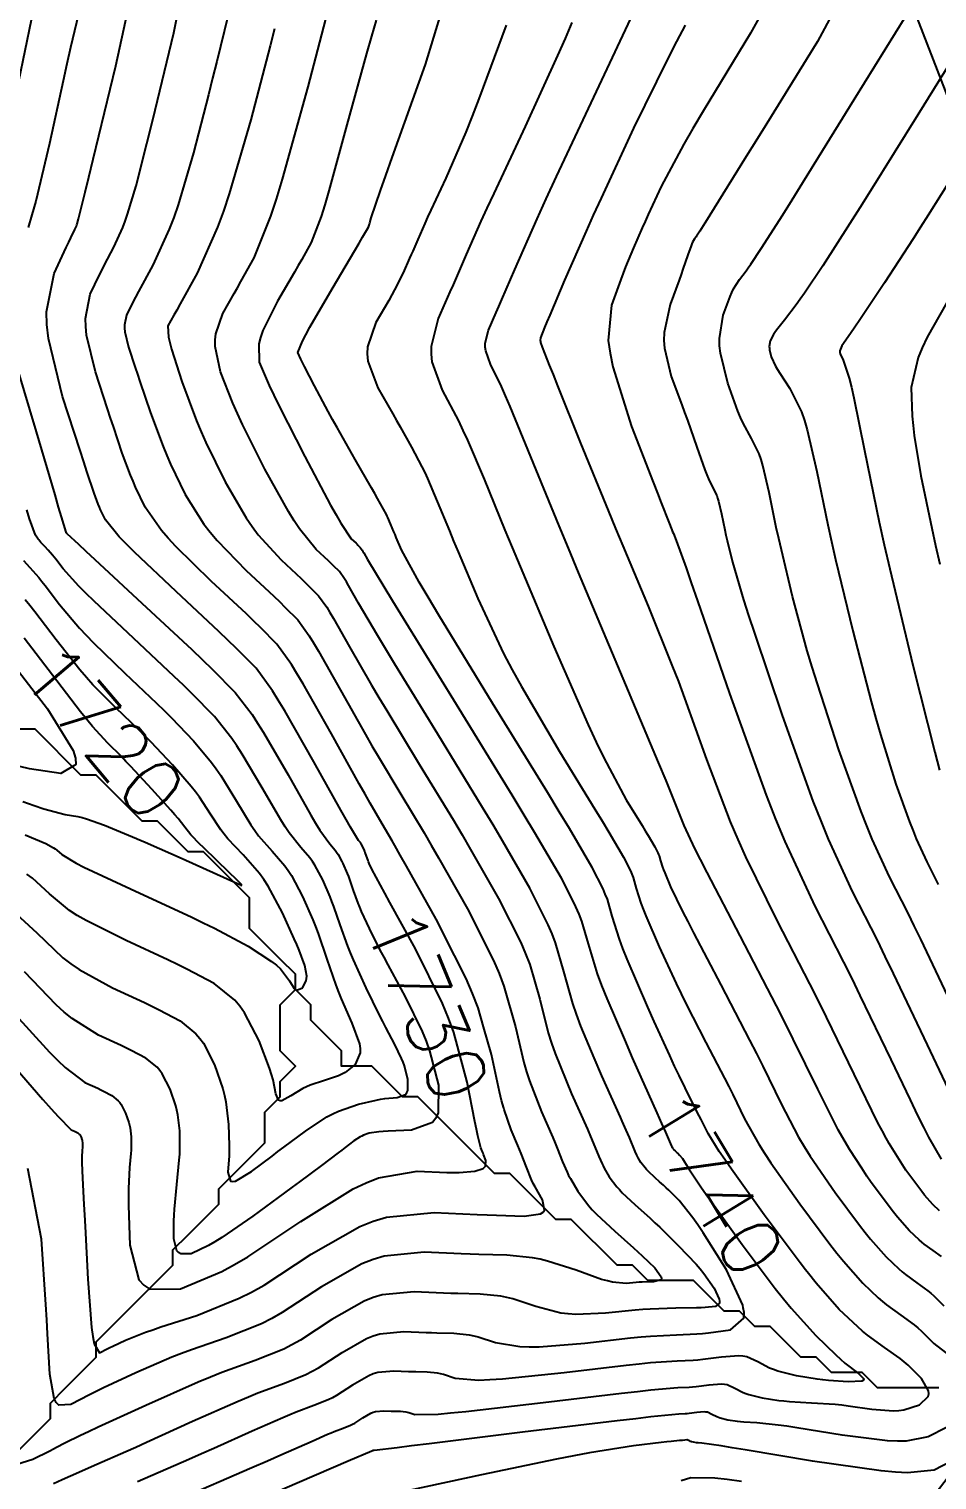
# Model space of a CAD drawing. Header units: metres. Extents: x 837475 to 838479, y 1189012 to 1191015.
# Drawn here: x 838077.5 to 838136.8, y 1190018.1 to 1190112.8 of the extents above; entities that cross this region are included whole.
import ezdxf

# ---------------------------------------------------------------- set-up
doc = ezdxf.new("R2010")
doc.units = ezdxf.units.M
doc.header["$LTSCALE"] = 0.3
for name, color, linetype in [('COTAS 10', 1, 'Continuous'), ('COTAS INT', 252, 'Continuous'), ('DRENAJE', 5, 'Continuous'), ('VIA2', 121, 'Continuous')]:
    doc.layers.add(name, color=color, linetype=linetype)
doc.styles.get("Standard").update_dxf_attribs({"font": 'simplex.shx'})

msp = doc.modelspace()

# ---------------------------------------------------------------- linework, layer by layer
at = {"layer": 'COTAS 10'}
for points in [[(838076.429, 1190048.733), (838078.859, 1190046.053), (838079.402, 1190045.507), (838079.889, 1190045.044), (838081.179, 1190044.079), (838082.011, 1190043.695), (838082.208, 1190043.599), (838082.392, 1190043.508), (838082.936, 1190043.217), (838083.349, 1190042.884), (838083.45, 1190042.766), (838083.544, 1190042.636), (838083.835, 1190042.076), (838084.043, 1190041.453), (838084.086, 1190041.285), (838084.122, 1190041.118), (838084.196, 1190040.529), (838084.199, 1190039.87), (838084.189, 1190039.66), (838084.174, 1190039.437), (838084.084, 1190038.529), (838084.016, 1190037.15), (838084.016, 1190036.63), (838084.023, 1190036.049), (838084.114, 1190033.454), (838084.707, 1190031.202), (838085.031, 1190030.837), (838085.425, 1190030.585), (838087.422, 1190030.61), (838090.116, 1190031.745), (838090.948, 1190032.192), (838091.818, 1190032.697), (838095.274, 1190035.002), (838098.688, 1190037.136), (838099.531, 1190037.533), (838100.331, 1190037.846), (838102.852, 1190038.278), (838104.788, 1190038.208), (838105.22, 1190038.205), (838105.605, 1190038.21), (838106.62, 1190038.286), (838107.168, 1190038.467), (838107.259, 1190038.538), (838107.325, 1190038.618), (838107.343, 1190038.983), (838107.202, 1190039.367), (838107.166, 1190039.459), (838107.132, 1190039.545), (838107.023, 1190039.806), (838106.827, 1190040.598), (838106.738, 1190041.019), (838106.634, 1190041.528), (838106.135, 1190044.094), (838105.255, 1190047.337), (838104.911, 1190048.272), (838104.524, 1190049.223), (838102.764, 1190052.792), (838101.083, 1190055.826), (838100.746, 1190056.441), (838100.464, 1190056.957), (838099.907, 1190058.003), (838099.734, 1190058.38), (838099.694, 1190058.474), (838099.658, 1190058.563), (838099.556, 1190058.846), (838099.472, 1190059.092), (838099.462, 1190059.122), (838099.448, 1190059.157), (838099.422, 1190059.222), (838099.324, 1190059.447), (838099.217, 1190059.646), (838099.186, 1190059.694), (838099.154, 1190059.74), (838099.032, 1190059.879), (838098.508, 1190060.74), (838098.223, 1190061.24), (838097.877, 1190061.854), (838096.119, 1190065.016), (838094.23, 1190068.326), (838093.8, 1190069.033), (838093.411, 1190069.649), (838092.344, 1190071.118), (838091.055, 1190072.418), (838090.526, 1190072.928), (838089.923, 1190073.503), (838087.123, 1190076.119), (838084.416, 1190078.686), (838083.872, 1190079.229), (838083.417, 1190079.7), (838082.512, 1190080.798), (838082.202, 1190081.444), (838082.121, 1190081.631), (838082.043, 1190081.821), (838081.777, 1190082.536), (838081.307, 1190083.952), (838081.1, 1190084.585), (838080.859, 1190085.322), (838079.709, 1190088.851), (838078.794, 1190092.642), (838078.701, 1190093.544), (838078.678, 1190094.382), (838079.175, 1190096.874), (838079.961, 1190098.579), (838080.119, 1190098.92), (838080.252, 1190099.205), (838080.521, 1190099.761), (838080.621, 1190099.979), (838080.648, 1190100.051), (838080.675, 1190100.127), (838080.768, 1190100.442), (838081.195, 1190102.186), (838081.433, 1190103.163), (838081.722, 1190104.354), (838083.195, 1190110.442), (838084.653, 1190117.129)], [(838100.19, 1190113.411), (838099.875, 1190112.364), (838099.55, 1190111.242), (838098.275, 1190106.576), (838097.097, 1190102.267), (838096.832, 1190101.372), (838096.594, 1190100.605), (838095.954, 1190098.912), (838095.331, 1190097.805), (838095.103, 1190097.409), (838094.852, 1190096.974), (838093.743, 1190095.077), (838092.79, 1190093.157), (838092.636, 1190092.708), (838092.531, 1190092.294), (838092.548, 1190091.095), (838093.206, 1190089.561), (838093.504, 1190088.936), (838093.852, 1190088.224), (838095.529, 1190084.93), (838097.214, 1190081.758), (838097.567, 1190081.124), (838097.871, 1190080.595), (838098.559, 1190079.566), (838098.872, 1190079.273), (838098.94, 1190079.209), (838098.999, 1190079.152), (838099.143, 1190079.006), (838099.272, 1190078.824), (838099.322, 1190078.744), (838099.378, 1190078.651), (838099.629, 1190078.209), (838100.693, 1190076.441), (838101.261, 1190075.513), (838101.947, 1190074.394), (838105.413, 1190068.768), (838109.042, 1190062.852), (838109.831, 1190061.55), (838110.526, 1190060.393), (838112.255, 1190057.431), (838113.205, 1190055.547), (838113.409, 1190055.071), (838113.587, 1190054.615), (838114.013, 1190053.132), (838114.611, 1190051.166), (838114.898, 1190050.406), (838115.236, 1190049.553), (838116.384, 1190046.88), (838116.894, 1190045.691), (838118.505, 1190042.085), (838118.814, 1190041.393), (838119.063, 1190040.834), (838119.467, 1190039.923), (838119.487, 1190039.876), (838119.494, 1190039.861), (838119.502, 1190039.847), (838119.535, 1190039.789), (838119.584, 1190039.724), (838119.601, 1190039.705), (838119.621, 1190039.685), (838119.704, 1190039.607), (838119.805, 1190039.515), (838119.836, 1190039.487), (838119.868, 1190039.456), (838119.992, 1190039.335), (838120.17, 1190039.109), (838120.235, 1190039.013), (838120.308, 1190038.903), (838120.632, 1190038.383), (838121.385, 1190037.26), (838121.73, 1190036.77), (838122.133, 1190036.201), (838124.079, 1190033.498), (838126.233, 1190030.633), (838126.768, 1190029.962), (838127.275, 1190029.344), (838128.881, 1190027.553), (838130.18, 1190026.296), (838130.493, 1190026.015), (838130.785, 1190025.762), (838131.673, 1190025.088), (838132.029, 1190024.707), (838131.986, 1190024.638), (838131.883, 1190024.586), (838130.998, 1190024.532), (838129.698, 1190024.625), (838129.332, 1190024.666), (838128.964, 1190024.713), (838127.612, 1190024.936), (838126.395, 1190025.237), (838126.111, 1190025.333), (838125.85, 1190025.434), (838125.101, 1190025.848), (838124.371, 1190026.168), (838124.123, 1190026.212), (838123.855, 1190026.235), (838122.718, 1190026.156), (838121.505, 1190025.988), (838121.189, 1190025.955), (838120.88, 1190025.929), (838119.836, 1190025.884), (838118.1, 1190025.765), (838117.356, 1190025.691), (838116.498, 1190025.6), (838112.446, 1190025.126), (838108.437, 1190024.712), (838107.605, 1190024.659), (838106.895, 1190024.633), (838105.334, 1190024.761), (838104.585, 1190025.006), (838104.386, 1190025.053), (838104.19, 1190025.092), (838103.511, 1190025.159), (838102.779, 1190025.178), (838102.549, 1190025.186), (838102.307, 1190025.196), (838101.337, 1190025.242), (838100.286, 1190025.134), (838099.994, 1190025.047), (838099.701, 1190024.935), (838098.638, 1190024.324), (838097.604, 1190023.648), (838097.329, 1190023.495), (838097.059, 1190023.357), (838096.126, 1190022.981), (838094.961, 1190022.556), (838094.545, 1190022.386), (838094.089, 1190022.194), (838092.102, 1190021.313), (838089.585, 1190020.181), (838088.794, 1190019.83), (838087.961, 1190019.464), (838084.614, 1190018.009)], [(838136.964, 1190035.702), (838136.528, 1190036.114), (838135.985, 1190036.73), (838135.8, 1190036.959), (838135.601, 1190037.214), (838134.757, 1190038.345), (838133.668, 1190040.094), (838133.373, 1190040.631), (838133.314, 1190040.738), (838132.937, 1190041.452), (838131.387, 1190044.609), (838129.585, 1190048.339), (838129.05, 1190049.414), (838128.499, 1190050.507), (838126.378, 1190054.609), (838124.318, 1190058.796), (838123.805, 1190059.943), (838123.318, 1190061.084), (838121.769, 1190065.161), (838120.341, 1190069.154), (838119.93, 1190070.242), (838119.513, 1190071.322), (838117.953, 1190075.161), (838116.303, 1190079.101), (838115.83, 1190080.244), (838115.349, 1190081.411), (838113.555, 1190085.816), (838112.049, 1190089.546), (838111.75, 1190090.287), (838111.502, 1190090.902), (838111.035, 1190092.071), (838110.938, 1190092.376), (838110.924, 1190092.446), (838110.916, 1190092.51), (838110.931, 1190092.691), (838111.203, 1190093.351), (838111.357, 1190093.718), (838111.544, 1190094.163), (838112.502, 1190096.436), (838113.909, 1190099.655), (838114.38, 1190100.698), (838114.886, 1190101.807), (838117.004, 1190106.357), (838119.238, 1190110.919), (838119.816, 1190112.035), (838120.378, 1190113.087)], [(838137.907, 1190103.391), (838136.212, 1190100.683), (838135.722, 1190099.914), (838135.224, 1190099.138), (838133.353, 1190096.266), (838131.755, 1190093.857), (838131.429, 1190093.373), (838131.154, 1190092.967), (838130.581, 1190092.16), (838130.445, 1190091.839), (838130.445, 1190091.74), (838130.462, 1190091.636), (838130.66, 1190091.223), (838131.06, 1190090.05), (838131.204, 1190089.467), (838131.362, 1190088.772), (838132.054, 1190085.329), (838133.018, 1190080.641), (838133.347, 1190079.16), (838133.704, 1190077.601), (838135.217, 1190071.312), (838136.646, 1190065.638), (838136.949, 1190064.467)], [(838077.119, 1190062.407), (838077.855, 1190062.145), (838078.486, 1190061.932), (838079.891, 1190061.574), (838080.723, 1190061.446), (838080.992, 1190061.378), (838081.279, 1190061.295), (838082.457, 1190060.877), (838084.02, 1190060.229), (838084.549, 1190060.002), (838084.591, 1190059.984), (838085.12, 1190059.754), (838086.048, 1190059.343), (838087.531, 1190058.685), (838091.126, 1190057.071), (838091.242, 1190057.018), (838091.269, 1190057.005), (838091.293, 1190056.994), (838091.361, 1190056.958), (838091.398, 1190056.944), (838091.403, 1190056.947), (838091.405, 1190056.951), (838091.395, 1190056.99), (838091.108, 1190057.287), (838090.937, 1190057.455), (838090.726, 1190057.659), (838089.631, 1190058.707), (838088.509, 1190059.803), (838088.28, 1190060.037), (838088.088, 1190060.242), (838087.69, 1190060.735), (838087.26, 1190061.3), (838087.048, 1190061.55), (838086.795, 1190061.841), (838085.545, 1190063.23), (838084.181, 1190064.695), (838083.858, 1190065.034), (838083.557, 1190065.343), (838082.665, 1190066.217), (838081.662, 1190067.314), (838081.292, 1190067.763), (838080.881, 1190068.276), (838079.06, 1190070.652), (838077.205, 1190073.083)]]:
    msp.add_lwpolyline(points, dxfattribs=at)
at = {"layer": 'COTAS INT'}
for points in [[(838075.619, 1190046.178), (838078.422, 1190042.971), (838078.976, 1190042.35), (838079.434, 1190041.845), (838080.286, 1190040.989), (838080.487, 1190040.896), (838080.535, 1190040.872), (838080.58, 1190040.85), (838080.712, 1190040.78), (838080.812, 1190040.699), (838080.836, 1190040.67), (838080.859, 1190040.639), (838080.93, 1190040.503), (838080.98, 1190040.352), (838080.991, 1190040.311), (838080.999, 1190040.271), (838081.017, 1190040.128), (838081.018, 1190039.969), (838081.015, 1190039.918), (838081.012, 1190039.863), (838080.99, 1190039.643), (838080.978, 1190039.221), (838080.98, 1190039.039), (838080.985, 1190038.83), (838081.025, 1190037.839), (838081.111, 1190036.114), (838081.146, 1190035.441), (838081.186, 1190034.683), (838081.37, 1190031.241), (838081.617, 1190028.072), (838081.697, 1190027.486), (838081.782, 1190027.026), (838082.13, 1190026.42), (838082.623, 1190026.681), (838082.799, 1190026.768), (838082.992, 1190026.862), (838083.834, 1190027.255), (838085.126, 1190027.768), (838085.603, 1190027.937), (838086.132, 1190028.118), (838088.473, 1190028.871), (838091.249, 1190029.988), (838092.052, 1190030.399), (838092.87, 1190030.855), (838095.947, 1190032.867), (838099.11, 1190034.684), (838099.981, 1190035.017), (838100.851, 1190035.276), (838103.978, 1190035.596), (838106.771, 1190035.461), (838107.431, 1190035.433), (838108.041, 1190035.41), (838109.835, 1190035.36), (838110.916, 1190035.508), (838111.076, 1190035.609), (838111.177, 1190035.737), (838111.041, 1190036.414), (838110.559, 1190037.259), (838110.441, 1190037.491), (838110.33, 1190037.723), (838109.988, 1190038.556), (838109.656, 1190039.433), (838109.551, 1190039.692), (838109.441, 1190039.959), (838108.997, 1190040.983), (838108.539, 1190042.305), (838108.509, 1190042.389), (838108.37, 1190042.897), (838108.23, 1190043.456), (838107.711, 1190045.902), (838107.193, 1190047.708), (838106.836, 1190048.947), (838106.471, 1190049.883), (838106.053, 1190050.86), (838105.291, 1190052.373), (838104.103, 1190054.726), (838102.166, 1190058.193), (838101.757, 1190058.919), (838101.404, 1190059.542), (838101.23, 1190059.842), (838100.585, 1190060.948), (838099.799, 1190062.303), (838099.465, 1190062.894), (838099.08, 1190063.579), (838097.273, 1190066.836), (838095.427, 1190070.088), (838095.017, 1190070.771), (838094.653, 1190071.359), (838093.704, 1190072.696), (838092.644, 1190073.765), (838092.209, 1190074.184), (838091.713, 1190074.657), (838089.41, 1190076.808), (838087.107, 1190079.067), (838086.611, 1190079.608), (838086.176, 1190080.112), (838085.116, 1190081.624), (838084.484, 1190082.941), (838084.32, 1190083.321), (838084.16, 1190083.708), (838083.619, 1190085.163), (838083.039, 1190086.889), (838082.854, 1190087.446), (838082.658, 1190088.039), (838081.864, 1190090.466), (838081.288, 1190092.856), (838081.229, 1190093.424), (838081.215, 1190093.952), (838081.528, 1190095.523), (838082.128, 1190096.79), (838082.295, 1190097.126), (838082.461, 1190097.456), (838083.063, 1190098.596), (838083.651, 1190099.879), (838083.81, 1190100.298), (838083.966, 1190100.746), (838084.513, 1190102.597), (838085.216, 1190105.368), (838085.471, 1190106.395), (838085.752, 1190107.536), (838086.984, 1190112.597), (838088.114, 1190118.323)], [(838127.718, 1190118.148), (838124.617, 1190112.562), (838121.524, 1190107.484), (838120.852, 1190106.343), (838120.261, 1190105.316), (838118.792, 1190102.562), (838117.939, 1190100.728), (838117.735, 1190100.281), (838117.546, 1190099.861), (838116.978, 1190098.564), (838116.468, 1190097.306), (838116.314, 1190096.91), (838116.155, 1190096.495), (838115.535, 1190094.823), (838115.339, 1190092.511), (838115.448, 1190091.691), (838115.627, 1190090.794), (838116.86, 1190086.905), (838118.262, 1190083.271), (838118.547, 1190082.534), (838118.788, 1190081.914), (838119.284, 1190080.646), (838119.483, 1190080.157), (838119.537, 1190080.027), (838119.589, 1190079.9), (838119.773, 1190079.462), (838120.413, 1190077.673), (838120.754, 1190076.694), (838121.165, 1190075.504), (838123.242, 1190069.462), (838125.642, 1190062.824), (838126.257, 1190061.259), (838126.851, 1190059.813), (838128.817, 1190055.574), (838130.688, 1190051.932), (838131.221, 1190050.861), (838131.762, 1190049.764), (838133.772, 1190045.574), (838135.035, 1190042.947), (838135.527, 1190041.922), (838135.907, 1190041.162), (838136.241, 1190040.512), (838137.067, 1190039.074)], [(838132.404, 1190118.406), (838128.992, 1190112.019), (838125.68, 1190106.682), (838124.964, 1190105.528), (838124.336, 1190104.514), (838121.97, 1190100.691), (838121.797, 1190100.413), (838121.648, 1190100.174), (838121.305, 1190099.635), (838121.137, 1190099.385), (838121.097, 1190099.329), (838121.061, 1190099.277), (838120.955, 1190099.139), (838120.838, 1190098.916), (838120.794, 1190098.812), (838120.746, 1190098.689), (838120.532, 1190098.092), (838120.206, 1190097.159), (838120.086, 1190096.824), (838119.955, 1190096.457), (838119.375, 1190094.851), (838118.983, 1190093.023), (838118.97, 1190092.514), (838118.998, 1190092.003), (838119.445, 1190090.151), (838120.138, 1190088.311), (838120.321, 1190087.809), (838120.501, 1190087.31), (838121.121, 1190085.535), (838121.647, 1190084.055), (838121.768, 1190083.743), (838121.879, 1190083.473), (838122.189, 1190082.85), (838122.417, 1190082.386), (838122.475, 1190082.217), (838122.532, 1190082.029), (838122.722, 1190081.203), (838122.939, 1190080.145), (838123.014, 1190079.81), (838123.094, 1190079.458), (838123.436, 1190078.038), (838124.166, 1190075.57), (838124.49, 1190074.557), (838124.869, 1190073.402), (838126.678, 1190068.038), (838128.693, 1190062.445), (838129.2, 1190061.144), (838129.685, 1190059.952), (838131.256, 1190056.54), (838132.876, 1190053.357), (838133.393, 1190052.309), (838133.939, 1190051.189), (838136.156, 1190046.54), (838138.116, 1190042.391)], [(838087.274, 1190016.862), (838092.078, 1190018.94), (838093.093, 1190019.382), (838093.971, 1190019.765), (838096.002, 1190020.664), (838097.008, 1190021.111), (838097.239, 1190021.208), (838097.449, 1190021.294), (838098.039, 1190021.509), (838098.511, 1190021.699), (838098.648, 1190021.769), (838098.787, 1190021.847), (838099.31, 1190022.189), (838099.849, 1190022.498), (838099.997, 1190022.555), (838100.145, 1190022.599), (838100.677, 1190022.653), (838101.168, 1190022.63), (838101.29, 1190022.625), (838101.407, 1190022.621), (838101.777, 1190022.612), (838102.121, 1190022.578), (838102.22, 1190022.558), (838102.321, 1190022.534), (838102.7, 1190022.41), (838104.225, 1190022.435), (838105.048, 1190022.505), (838106.046, 1190022.603), (838111.095, 1190023.183), (838116.205, 1190023.794), (838117.24, 1190023.91), (838118.111, 1190024.005), (838119.884, 1190024.156), (838120.622, 1190024.188), (838120.84, 1190024.206), (838121.063, 1190024.229), (838121.92, 1190024.348), (838122.723, 1190024.404), (838122.912, 1190024.387), (838123.088, 1190024.357), (838123.603, 1190024.13), (838124.132, 1190023.838), (838124.316, 1190023.767), (838124.517, 1190023.699), (838125.377, 1190023.486), (838126.458, 1190023.324), (838126.798, 1190023.287), (838127.156, 1190023.255), (838128.596, 1190023.168), (838130.147, 1190023.068), (838130.574, 1190023.027), (838131.001, 1190022.979), (838132.537, 1190022.76), (838133.946, 1190022.645), (838134.292, 1190022.663), (838134.62, 1190022.703), (838135.648, 1190023.029), (838136.218, 1190023.58), (838136.257, 1190023.761), (838136.245, 1190023.956), (838135.775, 1190024.762), (838134.915, 1190025.614), (838134.658, 1190025.836), (838134.393, 1190026.053), (838133.366, 1190026.786), (838132.256, 1190027.59), (838131.937, 1190027.85), (838131.615, 1190028.127), (838130.411, 1190029.265), (838128.91, 1190030.968), (838128.4, 1190031.601), (838128.217, 1190031.836), (838127.849, 1190032.305), (838125.518, 1190035.428), (838123.374, 1190038.422), (838122.942, 1190039.044), (838122.579, 1190039.576), (838121.848, 1190040.748), (838121.512, 1190041.437), (838121.397, 1190041.664), (838121.273, 1190041.907), (838120.748, 1190042.916), (838119.957, 1190044.525), (838119.666, 1190045.147), (838119.343, 1190045.845), (838118.339, 1190048.065), (838117.915, 1190049), (838116.565, 1190052.133), (838116.291, 1190052.817), (838116.061, 1190053.421), (838115.588, 1190054.939), (838115.274, 1190056.032), (838115.143, 1190056.368), (838114.993, 1190056.719), (838114.293, 1190058.107), (838112.794, 1190060.654), (838112.141, 1190061.735), (838111.384, 1190062.979), (838107.788, 1190068.833), (838104.277, 1190074.575), (838103.574, 1190075.749), (838102.988, 1190076.743), (838101.841, 1190078.833), (838101.496, 1190079.651), (838101.416, 1190079.843), (838101.342, 1190080.021), (838101.128, 1190080.54), (838100.955, 1190080.945), (838100.906, 1190081.05), (838100.856, 1190081.152), (838100.674, 1190081.499), (838100.277, 1190082.196), (838100.091, 1190082.519), (838099.874, 1190082.899), (838098.816, 1190084.742), (838097.637, 1190086.823), (838097.343, 1190087.353), (838097.063, 1190087.863), (838096.168, 1190089.539), (838095.512, 1190090.815), (838095.381, 1190091.073), (838095.274, 1190091.29), (838095.07, 1190091.727), (838095.38, 1190092.467), (838095.595, 1190092.874), (838095.867, 1190093.369), (838097.317, 1190095.885), (838098.785, 1190098.383), (838099.068, 1190098.865), (838099.298, 1190099.256), (838099.683, 1190099.915), (838099.733, 1190100.047), (838099.752, 1190100.107), (838099.773, 1190100.178), (838099.865, 1190100.515), (838100.471, 1190102.294), (838100.816, 1190103.273), (838101.237, 1190104.462), (838103.398, 1190110.515), (838105.584, 1190117.679)], [(838137.089, 1190032.712), (838136.54, 1190033.109), (838135.961, 1190033.528), (838135.795, 1190033.663), (838135.627, 1190033.808), (838134.999, 1190034.402), (838134.216, 1190035.29), (838133.95, 1190035.62), (838133.663, 1190035.987), (838132.447, 1190037.616), (838132.221, 1190037.962), (838131.879, 1190038.483), (838131.094, 1190039.676), (838130.721, 1190040.315), (838130.347, 1190040.983), (838129.002, 1190043.644), (838127.409, 1190046.913), (838126.879, 1190047.966), (838126.311, 1190049.082), (838123.939, 1190053.644), (838121.784, 1190057.779), (838121.353, 1190058.626), (838120.994, 1190059.344), (838120.295, 1190060.86), (838119.516, 1190062.803), (838119.107, 1190063.79), (838118.614, 1190064.972), (838116.133, 1190070.86), (838113.392, 1190077.371), (838112.735, 1190078.945), (838112.123, 1190080.42), (838110.278, 1190084.919), (838108.928, 1190088.19), (838108.628, 1190088.89), (838108.36, 1190089.501), (838107.656, 1190090.963), (838107.334, 1190091.84), (838107.306, 1190092.083), (838107.305, 1190092.324), (838107.522, 1190093.193), (838108.022, 1190094.327), (838108.198, 1190094.735), (838108.391, 1190095.185), (838109.226, 1190097.15), (838110.697, 1190100.457), (838111.291, 1190101.754), (838111.966, 1190103.215), (838115.079, 1190109.865), (838118.015, 1190116.098)], [(838076.86, 1190109.428), (838078.111, 1190115.454)], [(838081.119, 1190115.372), (838080.24, 1190111.633), (838079.995, 1190110.557), (838079.751, 1190109.464), (838078.863, 1190105.372), (838077.969, 1190101.601), (838077.72, 1190100.712), (838077.471, 1190099.889)], [(838090.773, 1190114.752), (838089.783, 1190110.718), (838089.51, 1190109.628), (838089.237, 1190108.55), (838088.258, 1190104.752), (838087.257, 1190101.365), (838086.971, 1190100.546), (838086.682, 1190099.778), (838085.604, 1190097.431), (838084.67, 1190095.708), (838084.47, 1190095.332), (838084.296, 1190095.001), (838083.881, 1190094.172), (838083.752, 1190093.523), (838083.758, 1190093.304), (838083.782, 1190093.069), (838084.02, 1190092.081), (838084.458, 1190090.756), (838084.608, 1190090.308), (838084.771, 1190089.826), (838085.461, 1190087.791), (838086.277, 1190085.595), (838086.518, 1190085.011), (838086.767, 1190084.437), (838087.719, 1190082.451), (838088.935, 1190080.523), (838089.35, 1190079.987), (838089.798, 1190079.449), (838091.697, 1190077.498), (838093.503, 1190075.811), (838093.892, 1190075.44), (838094.233, 1190075.112), (838095.064, 1190074.273), (838095.807, 1190073.225), (838096.094, 1190072.764), (838096.414, 1190072.229), (838097.862, 1190069.679), (838099.483, 1190066.795), (838099.914, 1190066.049), (838100.336, 1190065.326), (838101.792, 1190062.903), (838103.313, 1190060.37), (838103.776, 1190059.576), (838104.256, 1190058.743), (838106.141, 1190055.402), (838107.841, 1190052.032), (838108.205, 1190051.18), (838108.523, 1190050.364), (838109.286, 1190047.709), (838109.825, 1190045.383), (838110.002, 1190044.774), (838110.191, 1190044.18), (838110.972, 1190042.16), (838111.707, 1190040.49), (838111.867, 1190040.117), (838112.007, 1190039.783), (838112.358, 1190038.898), (838112.646, 1190038.218), (838112.748, 1190038.014), (838112.859, 1190037.802), (838113.338, 1190036.979), (838114.038, 1190036.049), (838114.288, 1190035.77), (838114.562, 1190035.483), (838115.755, 1190034.368), (838116.979, 1190033.285), (838117.274, 1190033.017), (838117.549, 1190032.764), (838118.381, 1190031.967), (838118.797, 1190031.399), (838118.81, 1190031.29), (838118.779, 1190031.202), (838118.297, 1190031.061), (838117.553, 1190031.043), (838117.355, 1190031.032), (838117.162, 1190031.02), (838116.499, 1190030.956), (838115.611, 1190031.04), (838115.276, 1190031.121), (838114.903, 1190031.226), (838113.237, 1190031.814), (838111.378, 1190032.422), (838110.883, 1190032.54), (838110.397, 1190032.636), (838108.713, 1190032.803), (838106.895, 1190032.849), (838106.325, 1190032.87), (838105.725, 1190032.894), (838103.317, 1190033.007), (838100.71, 1190032.741), (838099.984, 1190032.525), (838099.257, 1190032.247), (838096.62, 1190030.731), (838094.053, 1190029.053), (838093.371, 1190028.673), (838092.701, 1190028.33), (838090.386, 1190027.398), (838088.124, 1190026.629), (838087.487, 1190026.389), (838086.847, 1190026.137), (838084.497, 1190025.128), (838082.399, 1190024.148), (838081.917, 1190023.914), (838081.478, 1190023.697), (838080.249, 1190023.046), (838079.464, 1190023.019), (838079.304, 1190023.195), (838079.17, 1190023.449), (838078.893, 1190025.03), (838078.741, 1190027.659), (838078.685, 1190028.575), (838078.623, 1190029.573), (838078.348, 1190033.854), (838077.456, 1190038.462)], [(838079.121, 1190017.889), (838079.693, 1190018.15), (838080.236, 1190018.396), (838081.955, 1190019.157), (838083.844, 1190019.988), (838084.494, 1190020.279), (838085.199, 1190020.597), (838088.202, 1190021.961), (838091.169, 1190023.278), (838091.851, 1190023.565), (838092.473, 1190023.818), (838094.213, 1190024.454), (838095.606, 1190025.015), (838096.009, 1190025.221), (838096.42, 1190025.45), (838097.965, 1190026.46), (838099.553, 1190027.373), (838099.991, 1190027.54), (838100.427, 1190027.67), (838101.997, 1190027.83), (838103.447, 1190027.762), (838103.808, 1190027.748), (838104.151, 1190027.735), (838105.245, 1190027.707), (838106.259, 1190027.607), (838106.551, 1190027.549), (838106.849, 1190027.478), (838107.969, 1190027.112), (838109.564, 1190026.831), (838110.162, 1190026.813), (838110.828, 1190026.821), (838113.797, 1190027.07), (838116.791, 1190027.407), (838117.472, 1190027.472), (838118.09, 1190027.525), (838119.788, 1190027.612), (838121.109, 1190027.665), (838121.488, 1190027.696), (838121.875, 1190027.734), (838123.32, 1190027.932), (838124.181, 1190028.682), (838124.199, 1190029.068), (838124.149, 1190029.37), (838124.121, 1190029.532), (838123.042, 1190031.855), (838121.532, 1190034.27), (838121.183, 1190034.792), (838120.863, 1190035.251), (838119.955, 1190036.379), (838119.28, 1190037.041), (838119.107, 1190037.205), (838118.94, 1190037.362), (838118.678, 1190037.599), (838118.387, 1190037.861), (838117.934, 1190038.284), (838117.83, 1190038.393), (838117.735, 1190038.499), (838117.47, 1190038.852), (838117.287, 1190039.165), (838117.245, 1190039.246), (838117.207, 1190039.323), (838117.097, 1190039.581), (838116.711, 1190040.484), (838116.498, 1190040.968), (838116.239, 1190041.553), (838116.124, 1190041.812), (838114.92, 1190044.514), (838114.425, 1190045.693), (838113.554, 1190047.762), (838113.266, 1190048.529), (838113.016, 1190049.239), (838112.437, 1190051.324), (838111.899, 1190053.198), (838111.674, 1190053.774), (838111.417, 1190054.376), (838110.217, 1190056.755), (838108.436, 1190059.843), (838107.812, 1190060.892), (838107.132, 1190062.025), (838104.206, 1190066.813), (838101.41, 1190071.371), (838100.812, 1190072.358), (838100.29, 1190073.226), (838099.04, 1190075.366), (838098.39, 1190076.51), (838098.246, 1190076.751), (838098.117, 1190076.958), (838097.783, 1190077.429), (838097.41, 1190077.805), (838097.257, 1190077.953), (838097.083, 1190078.119), (838096.272, 1190078.876), (838095.18, 1190080.213), (838094.828, 1190080.745), (838094.454, 1190081.347), (838092.926, 1190084.103), (838091.466, 1190087.034), (838091.135, 1190087.745), (838090.837, 1190088.413), (838090.026, 1190090.462), (838089.681, 1190092.12), (838089.677, 1190092.541), (838089.712, 1190092.946), (838090.169, 1190094.268), (838090.918, 1190095.565), (838091.139, 1190095.953), (838091.364, 1190096.354), (838092.225, 1190097.909), (838093.311, 1190100.615), (838093.678, 1190101.743), (838094.075, 1190103.034), (838095.748, 1190109.062), (838097.28, 1190114.914)], [(838108.666, 1190113.096), (838106.885, 1190108.274), (838106.446, 1190107.145), (838106.032, 1190106.105), (838104.733, 1190103.096), (838103.756, 1190101.009), (838103.544, 1190100.55), (838103.358, 1190100.144), (838102.896, 1190099.105), (838102.569, 1190098.345), (838102.468, 1190098.114), (838102.362, 1190097.874), (838101.939, 1190096.93), (838101.392, 1190095.822), (838101.207, 1190095.478), (838101.007, 1190095.118), (838100.166, 1190093.683), (838099.616, 1190092.091), (838099.601, 1190091.631), (838099.645, 1190091.164), (838100.296, 1190089.409), (838101.265, 1190087.718), (838101.509, 1190087.291), (838101.742, 1190086.881), (838102.496, 1190085.551), (838103.17, 1190084.267), (838103.353, 1190083.888), (838103.535, 1190083.497), (838104.178, 1190082), (838104.968, 1190080.078), (838105.241, 1190079.42), (838105.539, 1190078.707), (838106.815, 1190075.678), (838108.504, 1190072.086), (838109.063, 1190071.017), (838109.661, 1190069.917), (838112.149, 1190065.678), (838114.461, 1190061.915), (838114.948, 1190061.115), (838115.368, 1190060.42), (838116.331, 1190058.783), (838116.782, 1190057.891), (838116.878, 1190057.665), (838116.962, 1190057.449), (838117.164, 1190056.747), (838117.468, 1190055.771), (838117.616, 1190055.382), (838117.792, 1190054.943), (838118.66, 1190052.929), (838119.767, 1190050.541), (838120.093, 1190049.867), (838120.429, 1190049.186), (838121.713, 1190046.678), (838122.916, 1190044.368), (838123.2, 1190043.811), (838123.462, 1190043.291), (838124.233, 1190041.713), (838125.168, 1190040.045), (838125.535, 1190039.468), (838125.948, 1190038.84), (838127.828, 1190036.157), (838129.787, 1190033.532), (838130.25, 1190032.941), (838130.679, 1190032.409), (838131.94, 1190030.977), (838132.952, 1190030.021), (838133.223, 1190029.788), (838133.491, 1190029.569), (838134.424, 1190028.894), (838135.308, 1190028.254), (838135.545, 1190028.057), (838135.777, 1190027.852), (838136.586, 1190027.041), (838137.634, 1190026.232)], [(838112.959, 1190113.27), (838112.513, 1190112.221), (838112.024, 1190111.102), (838109.906, 1190106.481), (838107.861, 1190102.112), (838107.418, 1190101.152), (838107.027, 1190100.301), (838106.061, 1190098.127), (838105.402, 1190096.593), (838105.206, 1190096.144), (838105.004, 1190095.685), (838104.224, 1190093.94), (838103.769, 1190092.121), (838103.771, 1190091.615), (838103.829, 1190091.109), (838104.504, 1190089.272), (838105.553, 1190087.26), (838105.848, 1190086.642), (838106.144, 1190085.999), (838107.228, 1190083.46), (838108.593, 1190080.134), (838109.067, 1190078.996), (838109.583, 1190077.763), (838111.789, 1190072.524), (838114.021, 1190067.428), (838114.551, 1190066.285), (838115.044, 1190065.259), (838116.511, 1190062.524), (838117.538, 1190060.851), (838117.754, 1190060.496), (838117.941, 1190060.187), (838118.37, 1190059.459), (838118.57, 1190059.063), (838118.612, 1190058.962), (838118.65, 1190058.866), (838118.74, 1190058.554), (838118.875, 1190058.12), (838118.94, 1190057.948), (838119.019, 1190057.752), (838119.404, 1190056.857), (838120.19, 1190055.238), (838120.521, 1190054.587), (838120.9, 1190053.847), (838122.679, 1190050.441), (838124.559, 1190046.828), (838125.003, 1190045.958), (838125.413, 1190045.145), (838126.618, 1190042.679), (838127.758, 1190040.514), (838128.128, 1190039.891), (838128.521, 1190039.258), (838130.137, 1190036.886), (838131.725, 1190034.759), (838132.1, 1190034.28), (838132.447, 1190033.849), (838133.47, 1190032.689), (838134.289, 1190031.914), (838134.509, 1190031.726), (838134.726, 1190031.548), (838135.482, 1190031.001), (838136.199, 1190030.483), (838136.39, 1190030.323), (838136.578, 1190030.157), (838137.234, 1190029.5)], [(838137.505, 1190049.707), (838135.732, 1190053.429), (838135.305, 1190054.308), (838134.906, 1190055.12), (838133.695, 1190057.505), (838132.562, 1190059.965), (838132.212, 1190060.825), (838131.847, 1190061.763), (838130.394, 1190065.796), (838128.983, 1190070.091), (838128.643, 1190071.194), (838128.326, 1190072.259), (838127.363, 1190075.796), (838126.631, 1190078.839), (838126.458, 1190079.594), (838126.299, 1190080.31), (838125.833, 1190082.579), (838125.426, 1190084.348), (838125.304, 1190084.75), (838125.178, 1190085.114), (838124.69, 1190086.108), (838124.138, 1190087.114), (838123.971, 1190087.486), (838123.799, 1190087.898), (838123.129, 1190089.72), (838122.653, 1190091.671), (838122.603, 1190092.164), (838122.589, 1190092.636), (838122.835, 1190094.169), (838123.288, 1190095.375), (838123.405, 1190095.642), (838123.518, 1190095.879), (838123.893, 1190096.489), (838124.325, 1190097.054), (838124.474, 1190097.262), (838124.635, 1190097.493), (838125.321, 1190098.512), (838126.718, 1190100.711), (838127.327, 1190101.685), (838128.032, 1190102.818), (838131.381, 1190108.23), (838134.748, 1190113.685)], [(838093.549, 1190112.861), (838093.259, 1190111.732), (838092.003, 1190106.907), (838090.602, 1190102.083), (838090.22, 1190100.953), (838089.841, 1190099.914), (838088.496, 1190096.906), (838087.397, 1190094.903), (838087.174, 1190094.497), (838086.985, 1190094.155), (838086.594, 1190093.459), (838086.635, 1190092.734), (838086.718, 1190092.375), (838086.832, 1190091.947), (838087.504, 1190089.83), (838088.468, 1190087.264), (838088.767, 1190086.554), (838089.079, 1190085.843), (838090.323, 1190083.277), (838091.695, 1190080.935), (838092.089, 1190080.366), (838092.489, 1190079.831), (838093.985, 1190078.187), (838095.293, 1190076.965), (838095.575, 1190076.696), (838095.822, 1190076.458), (838096.424, 1190075.851), (838096.962, 1190075.091), (838097.17, 1190074.757), (838097.402, 1190074.37), (838098.451, 1190072.522), (838099.887, 1190070.01), (838100.363, 1190069.203), (838100.873, 1190068.348), (838102.999, 1190064.858), (838105.223, 1190061.197), (838105.794, 1190060.234), (838106.346, 1190059.293), (838108.179, 1190056.078), (838109.629, 1190053.204), (838109.94, 1190052.477), (838110.211, 1190051.781), (838110.862, 1190049.517), (838111.421, 1190047.311), (838111.634, 1190046.652), (838111.873, 1190045.971), (838112.946, 1190043.337), (838113.973, 1190041.022), (838114.182, 1190040.543), (838114.359, 1190040.133), (838114.728, 1190039.239), (838114.926, 1190038.771), (838114.997, 1190038.63), (838115.073, 1190038.484), (838115.404, 1190037.915), (838115.887, 1190037.274), (838116.059, 1190037.082), (838116.248, 1190036.883), (838117.071, 1190036.114), (838118.075, 1190035.208), (838118.378, 1190034.924), (838118.692, 1190034.625), (838119.918, 1190033.423), (838121.064, 1190032.209), (838121.328, 1190031.903), (838121.569, 1190031.609), (838122.245, 1190030.654), (838122.577, 1190029.939), (838122.601, 1190029.796), (838122.596, 1190029.677), (838122.33, 1190029.446), (838121.655, 1190029.384), (838121.391, 1190029.372), (838121.093, 1190029.361), (838119.739, 1190029.34), (838118.079, 1190029.285), (838117.588, 1190029.253), (838117.083, 1190029.214), (838115.148, 1190029.013), (838113.219, 1190028.931), (838112.719, 1190028.967), (838112.234, 1190029.028), (838110.603, 1190029.463), (838109.114, 1190029.95), (838108.717, 1190030.044), (838108.328, 1190030.122), (838106.979, 1190030.255), (838105.523, 1190030.292), (838105.066, 1190030.309), (838104.586, 1190030.328), (838102.657, 1190030.419), (838100.568, 1190030.205), (838099.987, 1190030.032), (838099.405, 1190029.81), (838097.292, 1190028.596), (838095.237, 1190027.252), (838094.69, 1190026.947), (838094.154, 1190026.673), (838092.299, 1190025.926), (838090.116, 1190025.14), (838089.372, 1190024.841), (838088.568, 1190024.506), (838085.16, 1190023.001), (838082.035, 1190021.566), (838081.409, 1190021.275), (838080.887, 1190021.03), (838079.864, 1190020.53), (838079.333, 1190020.248), (838079.121, 1190020.14), (838078.88, 1190020.019), (838077.774, 1190019.475), (838076.737, 1190019.135)], [(838138.631, 1190112.23), (838135.529, 1190107.245), (838132.449, 1190102.281), (838131.746, 1190101.158), (838131.107, 1190100.144), (838129.337, 1190097.389), (838128.133, 1190095.601), (838127.85, 1190095.196), (838127.589, 1190094.831), (838126.831, 1190093.84), (838126.315, 1190093.185), (838126.207, 1190093.032), (838126.114, 1190092.891), (838125.904, 1190092.484), (838125.847, 1190092.126), (838125.85, 1190092.015), (838125.861, 1190091.9), (838125.973, 1190091.444), (838126.26, 1190090.829), (838126.383, 1190090.613), (838126.524, 1190090.378), (838127.191, 1190089.365), (838127.94, 1190087.841), (838128.133, 1190087.284), (838128.32, 1190086.668), (838128.944, 1190083.954), (838129.658, 1190080.475), (838129.903, 1190079.377), (838130.167, 1190078.22), (838131.29, 1190073.554), (838132.486, 1190068.949), (838132.796, 1190067.831), (838133.098, 1190066.78), (838134.11, 1190063.554), (838135.001, 1190061.081), (838135.225, 1190060.506), (838135.44, 1190059.979), (838136.134, 1190058.47), (838136.876, 1190057.008)], [(838137.803, 1190095.633), (838136.139, 1190092.734), (838135.817, 1190092.04), (838135.555, 1190091.393), (838135.11, 1190089.447), (838135.174, 1190087.565), (838135.233, 1190086.958), (838135.309, 1190086.314), (838135.735, 1190083.677), (838136.445, 1190080.259), (838136.701, 1190079.123), (838136.983, 1190077.904)], [(838076.749, 1190090.702), (838077.987, 1190086.546), (838079.208, 1190082.424), (838079.442, 1190081.636), (838079.63, 1190081.003), (838079.931, 1190079.993), (838079.935, 1190079.986), (838079.937, 1190079.985), (838079.938, 1190079.983), (838079.943, 1190079.977), (838079.95, 1190079.97), (838079.951, 1190079.968), (838079.959, 1190079.96), (838079.969, 1190079.949), (838079.972, 1190079.945), (838079.976, 1190079.94), (838079.992, 1190079.919), (838080.755, 1190079.207), (838081.229, 1190078.767), (838081.818, 1190078.222), (838084.896, 1190075.373), (838088.156, 1190072.328), (838088.859, 1190071.658), (838089.476, 1190071.063), (838090.984, 1190069.541), (838092.088, 1190068.088), (838092.45, 1190067.536), (838092.836, 1190066.921), (838094.433, 1190064.16), (838095.919, 1190061.532), (838096.234, 1190061), (838096.508, 1190060.553), (838097.152, 1190059.645), (838097.51, 1190059.234), (838097.604, 1190059.101), (838097.696, 1190058.959), (838097.943, 1190058.502), (838098.012, 1190058.373), (838098.3, 1190057.712), (838098.375, 1190057.521), (838098.448, 1190057.328), (838098.694, 1190056.605), (838098.994, 1190055.773), (838099.1, 1190055.511), (838099.217, 1190055.235), (838099.725, 1190054.127), (838100.436, 1190052.715), (838100.682, 1190052.248), (838100.948, 1190051.749), (838102.085, 1190049.673), (838103.192, 1190047.394), (838103.44, 1190046.767), (838103.662, 1190046.141), (838104.253, 1190043.898), (838104.241, 1190042.09), (838104.084, 1190041.739), (838103.859, 1190041.453), (838103.622, 1190041.368), (838102.491, 1190040.963), (838100.969, 1190040.892), (838100.647, 1190040.87), (838100.368, 1190040.848), (838099.723, 1190040.763), (838099.35, 1190040.631), (838099.244, 1190040.579), (838099.136, 1190040.521), (838098.734, 1190040.258), (838098.161, 1190039.829), (838097.945, 1190039.665), (838097.705, 1190039.483), (838096.629, 1190038.666), (838095.186, 1190037.583), (838094.714, 1190037.234), (838094.21, 1190036.863), (838092.126, 1190035.344), (838090.119, 1190033.959), (838089.663, 1190033.672), (838089.25, 1190033.427), (838088.12, 1190032.891), (838087.428, 1190032.882), (838087.292, 1190032.97), (838087.18, 1190033.096), (838086.974, 1190033.876), (838086.975, 1190035.048), (838086.994, 1190035.421), (838087.02, 1190035.816), (838087.179, 1190037.415), (838087.337, 1190039.01), (838087.362, 1190039.402), (838087.379, 1190039.772), (838087.376, 1190040.929), (838087.244, 1190041.964), (838087.181, 1190042.258), (838087.107, 1190042.554), (838086.74, 1190043.648), (838086.229, 1190044.634), (838086.063, 1190044.861), (838085.887, 1190045.069), (838085.161, 1190045.655), (838084.204, 1190046.165), (838083.881, 1190046.325), (838083.534, 1190046.494), (838082.073, 1190047.168), (838080.344, 1190048.243), (838079.828, 1190048.663), (838079.296, 1190049.136), (838077.239, 1190051.288)], [(838076.171, 1190055.562), (838078.049, 1190053.843), (838079.732, 1190052.219), (838080.254, 1190051.819), (838080.799, 1190051.442), (838082.967, 1190050.258), (838085.058, 1190049.292), (838085.554, 1190049.052), (838086.016, 1190048.823), (838087.385, 1190048.092), (838088.424, 1190047.254), (838088.676, 1190046.956), (838088.914, 1190046.631), (838089.645, 1190045.221), (838090.17, 1190043.655), (838090.277, 1190043.231), (838090.367, 1190042.811), (838090.555, 1190041.33), (838090.595, 1190039.969), (838090.593, 1190039.624), (838090.585, 1190039.294), (838090.505, 1190038.221), (838090.669, 1190037.629), (838090.814, 1190037.603), (838091.002, 1190037.637), (838092.042, 1190038.255), (838093.388, 1190039.274), (838093.768, 1190039.56), (838094.152, 1190039.849), (838095.568, 1190040.905), (838096.975, 1190041.825), (838097.352, 1190042.028), (838097.725, 1190042.208), (838099.03, 1190042.67), (838100.193, 1190042.929), (838100.476, 1190042.98), (838100.743, 1190043.023), (838101.566, 1190043.106), (838102.107, 1190043.3), (838102.196, 1190043.413), (838102.259, 1190043.552), (838102.263, 1190044.268), (838102.029, 1190045.156), (838101.941, 1190045.403), (838101.843, 1190045.651), (838101.405, 1190046.553), (838100.813, 1190047.671), (838100.618, 1190048.056), (838100.409, 1190048.473), (838099.544, 1190050.25), (838098.701, 1190052.09), (838098.507, 1190052.548), (838098.329, 1190052.983), (838097.832, 1190054.364), (838097.423, 1190055.565), (838097.302, 1190055.886), (838097.177, 1190056.201), (838096.699, 1190057.299), (838096.176, 1190058.271), (838096.023, 1190058.507), (838095.866, 1190058.729), (838095.271, 1190059.41), (838094.508, 1190060.365), (838094.246, 1190060.759), (838093.961, 1190061.209), (838092.747, 1190063.304), (838091.442, 1190065.516), (838091.099, 1190066.04), (838090.765, 1190066.526), (838089.624, 1190067.963), (838088.152, 1190069.471), (838087.609, 1190070.002), (838087.006, 1190070.582), (838084.339, 1190073.084), (838081.779, 1190075.495), (838081.245, 1190076.016), (838080.786, 1190076.474), (838079.759, 1190077.602), (838079.283, 1190078.226), (838079.172, 1190078.366), (838079.07, 1190078.492), (838078.776, 1190078.829), (838078.56, 1190079.056), (838078.507, 1190079.111), (838078.457, 1190079.164), (838078.303, 1190079.33), (838078.166, 1190079.492), (838078.128, 1190079.543), (838078.089, 1190079.595), (838077.946, 1190079.805), (838077.57, 1190080.867), (838077.383, 1190081.457)], [(838077.168, 1190078.143), (838077.592, 1190077.698), (838078.171, 1190077.035), (838078.372, 1190076.787), (838078.59, 1190076.511), (838079.526, 1190075.286), (838080.818, 1190073.741), (838081.261, 1190073.265), (838081.74, 1190072.768), (838083.781, 1190070.795), (838085.856, 1190068.835), (838086.358, 1190068.346), (838086.829, 1190067.879), (838088.264, 1190066.386), (838089.441, 1190064.964), (838089.749, 1190064.543), (838090.048, 1190064.11), (838091.061, 1190062.448), (838092.003, 1190060.887), (838092.257, 1190060.519), (838092.508, 1190060.178), (838093.391, 1190059.176), (838094.223, 1190058.224), (838094.442, 1190057.914), (838094.656, 1190057.584), (838095.387, 1190056.226), (838096.055, 1190054.691), (838096.229, 1190054.25), (838096.398, 1190053.801), (838096.97, 1190052.123), (838097.549, 1190050.434), (838097.724, 1190049.978), (838097.904, 1190049.528), (838098.606, 1190047.948), (838099.09, 1190046.593), (838099.133, 1190046.285), (838099.136, 1190046.007), (838098.818, 1190045.245), (838098.161, 1190044.737), (838097.95, 1190044.619), (838097.727, 1190044.511), (838096.818, 1190044.201), (838095.878, 1190043.898), (838095.636, 1190043.794), (838095.402, 1190043.681), (838094.622, 1190043.198), (838094.029, 1190042.888), (838093.913, 1190042.884), (838093.818, 1190042.916), (838093.647, 1190043.326), (838093.457, 1190044.248), (838093.35, 1190044.603), (838093.22, 1190045), (838092.551, 1190046.794), (838091.599, 1190048.628), (838091.29, 1190049.052), (838090.961, 1190049.438), (838089.61, 1190050.53), (838087.828, 1190051.48), (838087.228, 1190051.778), (838086.581, 1190052.091), (838083.86, 1190053.348), (838081.254, 1190054.64), (838080.68, 1190054.976), (838080.169, 1190055.301), (838078.858, 1190056.398), (838077.76, 1190057.403), (838077.384, 1190057.672)], [(838077.28, 1190060.23), (838078.617, 1190059.668), (838079.121, 1190059.4), (838079.239, 1190059.323), (838079.349, 1190059.245), (838079.668, 1190058.952), (838080.606, 1190058.384), (838081.105, 1190058.132), (838081.709, 1190057.839), (838084.754, 1190056.438), (838088.104, 1190054.89), (838088.901, 1190054.505), (838089.64, 1190054.138), (838091.834, 1190052.967), (838093.356, 1190051.982), (838093.671, 1190051.732), (838093.94, 1190051.492), (838094.526, 1190050.708), (838094.829, 1190050.2), (838094.919, 1190050.135), (838095.012, 1190050.102), (838095.368, 1190050.254), (838095.621, 1190050.7), (838095.648, 1190050.852), (838095.657, 1190051.017), (838095.533, 1190051.715), (838095.161, 1190052.716), (838095.013, 1190053.072), (838094.845, 1190053.461), (838094.075, 1190055.152), (838093.135, 1190056.896), (838092.86, 1190057.32), (838092.579, 1190057.718), (838091.511, 1190058.941), (838090.509, 1190059.99), (838090.269, 1190060.278), (838090.046, 1190060.565), (838089.376, 1190061.591), (838089.137, 1190061.961), (838088.654, 1190062.705), (838088.398, 1190063.047), (838088.118, 1190063.403), (838086.904, 1190064.808), (838085.505, 1190066.287), (838085.108, 1190066.69), (838084.707, 1190067.089), (838083.223, 1190068.506), (838081.701, 1190070.041), (838081.276, 1190070.514), (838080.849, 1190071.008), (838079.293, 1190072.969), (838077.898, 1190074.797), (838077.572, 1190075.208), (838077.272, 1190075.577)], [(838076.479, 1190071.413), (838078.737, 1190068.457), (838080.407, 1190065.752), (838080.566, 1190065.243), (838080.594, 1190064.839), (838080.516, 1190064.793), (838079.596, 1190064.248), (838077.551, 1190064.54), (838076.919, 1190064.693)], [(838137.404, 1190021.557), (838136.215, 1190020.943), (838134.779, 1190020.665), (838134.208, 1190020.662), (838133.561, 1190020.691), (838130.596, 1190021.062), (838127.638, 1190021.537), (838126.996, 1190021.631), (838126.429, 1190021.708), (838125.022, 1190021.851), (838124.181, 1190021.901), (838123.972, 1190021.92), (838123.773, 1190021.942), (838123.141, 1190022.037), (838122.639, 1190022.161), (838122.522, 1190022.2), (838122.414, 1190022.242), (838122.105, 1190022.413), (838121.804, 1190022.545), (838121.701, 1190022.563), (838121.591, 1190022.573), (838121.122, 1190022.54), (838120.621, 1190022.471), (838120.49, 1190022.457), (838120.363, 1190022.446), (838119.932, 1190022.428), (838118.122, 1190022.244), (838117.124, 1190022.129), (838115.912, 1190021.987), (838109.744, 1190021.24), (838103.654, 1190020.494), (838102.492, 1190020.352), (838101.556, 1190020.238), (838100.066, 1190020.059), (838100.057, 1190020.062), (838100.054, 1190020.062), (838100.052, 1190020.063), (838100.043, 1190020.064), (838100.028, 1190020.064), (838100.017, 1190020.065), (838100.004, 1190020.063), (838099.996, 1190020.061), (838099.97, 1190020.045), (838099.964, 1190020.041), (838099.952, 1190020.037), (838099.938, 1190020.032), (838099.933, 1190020.029), (838099.927, 1190020.027), (838099.902, 1190020.016), (838098.357, 1190019.349), (838089.934, 1190015.714)], [(838137.743, 1190019.354), (838136.608, 1190018.767), (838134.874, 1190018.593), (838134.08, 1190018.638), (838133.15, 1190018.722), (838128.655, 1190019.365), (838124.275, 1190020.094), (838123.417, 1190020.235), (838122.712, 1190020.348), (838121.448, 1190020.534), (838121.205, 1190020.548), (838121.145, 1190020.554), (838121.088, 1190020.56), (838120.905, 1190020.587), (838120.761, 1190020.623), (838120.727, 1190020.634), (838120.696, 1190020.646), (838120.607, 1190020.696), (838120.52, 1190020.734), (838120.49, 1190020.739), (838120.458, 1190020.742), (838120.323, 1190020.732), (838120.179, 1190020.712), (838120.141, 1190020.708), (838120.105, 1190020.705), (838119.98, 1190020.7), (838119.449, 1190020.646), (838119.155, 1190020.612), (838118.798, 1190020.57), (838116.98, 1190020.35), (838114.102, 1190019.895), (838113.077, 1190019.705), (838111.952, 1190019.487), (838107.065, 1190018.471), (838102.314, 1190017.44)], [(838120.085, 1190018.09), (838120.724, 1190018.288), (838122.299, 1190018.266), (838123.092, 1190018.179), (838124.039, 1190018.057)]]:
    msp.add_lwpolyline(points, dxfattribs=at)
at = {"layer": 'DRENAJE'}
for points in [[(838094.91472, 1190050.13558, 0), (838094.91472, 1190051.13524, 0), (838093.91506, 1190052.1349, 0), (838092.9154, 1190053.13457, 0), (838091.91573, 1190054.13423, 0), (838091.91573, 1190055.13389, 0), (838091.91573, 1190056.13356, 0), (838090.91607, 1190057.13322, 0), (838089.91641, 1190058.13288, 0), (838088.91675, 1190059.13254, 0), (838087.91708, 1190059.13254, 0), (838086.91742, 1190060.13221, 0), (838085.91776, 1190061.13187, 0), (838084.91809, 1190061.13187, 0), (838083.91843, 1190062.13153, 0), (838082.91877, 1190063.1312, 0), (838081.91911, 1190064.13086, 0), (838080.91944, 1190064.13086, 0), (838079.91978, 1190065.13052, 0), (838078.92012, 1190066.13018, 0), (838077.92045, 1190067.12985, 0), (838076.92079, 1190067.12985, 0)], [(838076.92079, 1190020.14569, 0), (838077.92045, 1190021.14535, 0), (838078.92012, 1190022.14502, 0), (838078.92012, 1190023.14468, 0), (838079.91978, 1190024.14434, 0), (838080.91944, 1190025.144, 0), (838081.91911, 1190026.14367, 0), (838081.91911, 1190027.14333, 0), (838082.91877, 1190028.14299, 0), (838083.91843, 1190029.14266, 0), (838084.91809, 1190030.14232, 0), (838085.91776, 1190031.14198, 0), (838086.91742, 1190032.14165, 0), (838086.91742, 1190033.14131, 0), (838087.91708, 1190034.14097, 0), (838088.91675, 1190035.14063, 0), (838089.91641, 1190036.1403, 0), (838089.91641, 1190037.13996, 0), (838090.91607, 1190038.13962, 0), (838091.91573, 1190039.13929, 0), (838092.9154, 1190040.13895, 0), (838092.9154, 1190041.13861, 0), (838092.9154, 1190042.13827, 0), (838093.91506, 1190043.13794, 0), (838093.91506, 1190044.1376, 0), (838094.91472, 1190045.13726, 0), (838093.91506, 1190046.13693, 0), (838093.91506, 1190047.13659, 0), (838093.91506, 1190048.13625, 0), (838093.91506, 1190049.13591, 0), (838094.91472, 1190050.13558, 0)], [(838118.90663, 1190031.14198, 0), (838117.90697, 1190031.14198, 0), (838116.90731, 1190032.14165, 0), (838115.90764, 1190032.14165, 0), (838114.90798, 1190033.14131, 0), (838113.90832, 1190034.14097, 0), (838112.90866, 1190035.14063, 0), (838111.90899, 1190035.14063, 0), (838110.90933, 1190036.1403, 0), (838109.90967, 1190037.13996, 0), (838108.91, 1190038.13962, 0), (838107.91034, 1190038.13962, 0), (838106.91068, 1190039.13929, 0), (838105.91102, 1190040.13895, 0), (838104.91135, 1190041.13861, 0), (838103.91169, 1190042.13827, 0), (838102.91203, 1190043.13794, 0), (838101.91236, 1190043.13794, 0), (838100.9127, 1190044.1376, 0), (838099.91304, 1190045.13726, 0), (838098.91338, 1190045.13726, 0), (838097.91371, 1190045.13726, 0), (838097.91371, 1190046.13693, 0), (838096.91405, 1190047.13659, 0), (838095.91439, 1190048.13625, 0), (838095.91439, 1190049.13591, 0), (838094.91472, 1190050.13558, 0)], [(838136.90057, 1190024.14434, 0), (838135.9009, 1190024.14434, 0), (838134.90124, 1190024.14434, 0), (838133.90158, 1190024.14434, 0), (838132.90191, 1190024.14434, 0), (838131.90225, 1190025.144, 0), (838130.90259, 1190025.144, 0), (838129.90293, 1190025.144, 0), (838128.90326, 1190026.14367, 0), (838127.9036, 1190026.14367, 0), (838126.90394, 1190027.14333, 0), (838125.90427, 1190028.14299, 0), (838124.90461, 1190028.14299, 0), (838123.90495, 1190029.14266, 0), (838122.90528, 1190029.14266, 0), (838121.90562, 1190030.14232, 0), (838120.90596, 1190031.14198, 0), (838119.9063, 1190031.14198, 0), (838118.90663, 1190031.14198, 0)]]:
    msp.add_polyline3d(points, dxfattribs=at)
at = {"layer": 'VIA2'}
msp.add_line((838146.48002, 1190085.13758), (838092.92338, 1190223.73733), dxfattribs=at)
msp.add_arc((838081.18522, 1190059.90687), 70, 236.1058721, 21.1271435, dxfattribs=at)

# ---------------------------------------------------------------- texts
at = {"layer": 'COTAS 10', "char_height": 3.799998, "attachment_point": 7}
for s, insert, rotation in [('1720', (838076.723, 1190070.737), 310.2846036), ('1730', (838099.306, 1190054.47), 292.1883536), ('1740', (838117.07, 1190042.083), 301.2286342)]:
    msp.add_mtext(s, dxfattribs=dict(at, insert=insert, rotation=rotation))

doc.saveas('drawing.dxf')
